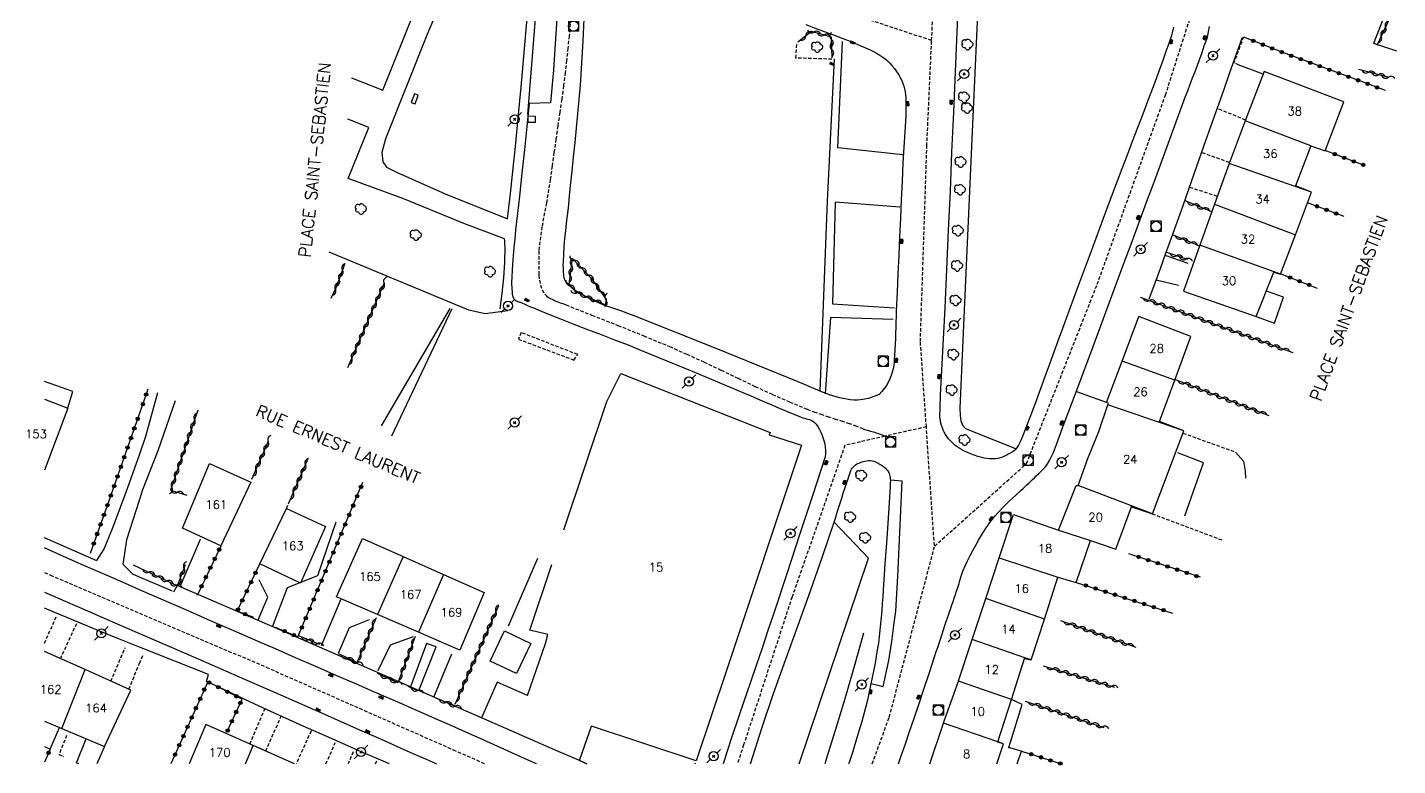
# Model space of a CAD drawing. Header units: millimetres. Extents: x 150997 to 152001, y 151999 to 153001.
# Drawn here: x 150997.5 to 151199.6, y 151999.7 to 152108.6 of the extents above; entities that cross this region are included whole.
import ezdxf
from ezdxf.enums import TextEntityAlignment as Align

# ---------------------------------------------------------------- set-up
doc = ezdxf.new("R2010")
doc.units = ezdxf.units.MM
doc.linetypes.add('DASHED', pattern=[0.75, 0.5, -0.25])
doc.layers.get('0').update_dxf_attribs({"linetype": 'CONTINUOUS'})
for name, color, linetype in [('W0001', 6, 'DASHED'), ('W0006', 2, 'CONTINUOUS'), ('W0008', 7, 'CONTINUOUS'), ('W0014', 7, 'CONTINUOUS'), ('W0017', 7, 'CONTINUOUS'), ('W0101', 7, 'CONTINUOUS'), ('W0104', 1, 'CONTINUOUS'), ('W0112', 1, 'DASHED'), ('W0300', 7, 'CONTINUOUS'), ('W0310', 3, 'CONTINUOUS'), ('W0323', 7, 'CONTINUOUS'), ('W0333', 7, 'CONTINUOUS'), ('W0401', 7, 'CONTINUOUS'), ('W0420', 7, 'CONTINUOUS'), ('W0439', 7, 'CONTINUOUS'), ('W0473', 7, 'CONTINUOUS'), ('W0989', 7, 'CONTINUOUS'), ('W0991', 7, 'CONTINUOUS'), ('W1102', 7, 'CONTINUOUS')]:
    doc.layers.add(name, color=color, linetype=linetype)
doc.styles.get("Standard").update_dxf_attribs({"font": 'romans.shx', "width": 0.85})

# ---------------------------------------------------------------- blocks, each defined once
blk = doc.blocks.new('T300')
for p, q in [((-0.8, 0.51), (-0.86, 0.34)), ((-0.86, 0.34), (-0.86, 0.17)), ((-0.86, 0.17), (-0.74, 0.06)), ((-0.69, 0.63), (-0.8, 0.51)), ((-0.8, -0.06), (-0.74, 0.06)), ((-0.74, 0.06), (-0.69, 0.11)), ((-0.57, 0.69), (-0.69, 0.63)), ((-0.46, 0.69), (-0.57, 0.69)), ((-0.29, 0.63), (-0.46, 0.69)), ((-0.29, 0.63), (-0.17, 0.74)), ((-0.23, 0.57), (-0.29, 0.63)), ((-0.17, 0.74), (-0.06, 0.8)), ((-0.06, 0.8), (0.06, 0.8)), ((0.06, 0.8), (0.23, 0.74)), ((0.23, 0.74), (0.34, 0.63)), ((0.34, 0.63), (0.4, 0.51)), ((0.46, 0.46), (0.34, 0.46)), ((0.4, 0.51), (0.4, 0.46)), ((0.57, 0.4), (0.46, 0.46)), ((0.57, 0.4), (0.69, 0.29)), ((0.69, 0.29), (0.74, 0.17)), ((0.74, 0.06), (0.69, -0.17)), ((0.74, 0.17), (0.74, 0.06)), ((-0.8, -0.17), (-0.8, -0.06)), ((-0.8, -0.23), (-0.8, -0.17)), ((-0.74, -0.34), (-0.8, -0.23)), ((-0.69, -0.4), (-0.74, -0.34)), ((-0.51, -0.46), (-0.69, -0.4)), ((-0.4, -0.46), (-0.51, -0.46)), ((-0.4, -0.46), (-0.34, -0.46)), ((-0.34, -0.46), (-0.34, -0.4)), ((-0.34, -0.51), (-0.34, -0.46)), ((-0.29, -0.63), (-0.34, -0.51)), ((-0.17, -0.74), (-0.29, -0.63)), ((-0.06, -0.8), (-0.17, -0.74)), ((0.06, -0.8), (-0.06, -0.8)), ((0.17, -0.74), (0.06, -0.8)), ((0.23, -0.69), (0.17, -0.74)), ((0.29, -0.46), (0.23, -0.46)), ((0.29, -0.63), (0.23, -0.69)), ((0.46, -0.4), (0.29, -0.46)), ((0.34, -0.51), (0.29, -0.63)), ((0.34, -0.51), (0.34, -0.46)), ((0.57, -0.34), (0.46, -0.4)), ((0.63, -0.29), (0.57, -0.34)), ((0.69, -0.17), (0.63, -0.29))]:
    blk.add_line(p, q)
blk = doc.blocks.new('T473')
for p, q in [((-0.166667, 0.166667), (0.166667, -0.166667)), ((-0.166667, -0.166667), (0.166667, 0.166667)), ((0.500001, 0.500001), (1.000002, 1.000002)), ((-1.000002, -1.000002), (-0.500001, -0.500001))]:
    blk.add_line(p, q)
blk.add_ellipse((0, 0), major_axis=(0.471405, 0.471405), ratio=1, start_param=5.4977871438, end_param=11.780972451)
blk = doc.blocks.new('T401')
for p, q in [((-0.3, 0.3), (0, 0.3)), ((-0.3, -0.25), (-0.3, 0.3)), ((-0.3, 0.15), (0, 0.15)), ((-0.3, 0), (0, 0)), ((0, 0.3), (0, -0.25)), ((-0.3, -0.15), (0, -0.15)), ((-0.3, -0.25), (-0.3, -0.3)), ((-0.3, -0.3), (0, -0.3)), ((0, -0.3), (0, -0.25))]:
    blk.add_line(p, q)
blk = doc.blocks.new('T420')
for p, q in [((0.75, 0.75), (-0.75, 0.75)), ((-0.75, 0.75), (-0.75, -0.75)), ((0.75, 0.75), (0.75, -0.75)), ((0.75, -0.75), (-0.75, -0.75))]:
    blk.add_line(p, q)
blk.add_ellipse((0, 0), major_axis=(-0.53, 0.53), ratio=1, start_param=3.926991, end_param=10.210176)
blk = doc.blocks.new('t310o')
at = {"color": 0, "linetype": 'Continuous'}
for centre, start, end in [((-0.5, 0.38), 216.8699, 323.1304), ((0.5, -0.37), 36.8699, 143.1303)]:
    blk.add_arc(centre, 0.625, start, end, dxfattribs=at)
blk = doc.blocks.new('t323o')
at = {"color": 0, "linetype": 'Continuous'}
for radius in [0.25, 0.15]:
    blk.add_circle((0, 0), radius, dxfattribs=at)

msp = doc.modelspace()

# ---------------------------------------------------------------- linework, layer by layer
at = {"layer": 'W0001'}
for points in [[(151130.85, 152106.65), (151131.81, 152127.64)], [(151131.3, 152032.11), (151144.84, 152044.27), (151155.28, 152070.71), (151165.34, 152098.61), (151169.42, 152111.36), (151165.23, 152116.5), (151131.81, 152127.64)], [(151130.85, 152106.65), (151105.29, 152115.07), (151079.42, 152125.83)], [(151077.55, 152109.13), (151077.38, 152107.33), (151077.2, 152105.52), (151077, 152103.72), (151076.8, 152101.92), (151076.55, 152099.95), (151076.28, 152097.98), (151076, 152096.02), (151075.71, 152094.05), (151075.42, 152092.09), (151075.14, 152090.12), (151074.86, 152088.15), (151074.6, 152086.18), (151074.03, 152082.7), (151073.37, 152079.19), (151072.89, 152075.62), (151072.92, 152072.03), (151073, 152071.31), (151073.15, 152070.6), (151073.4, 152069.9), (151073.77, 152069.26), (151074.03, 152068.99), (151074.33, 152068.78), (151074.65, 152068.61), (151074.96, 152068.45), (151075.2, 152068.33), (151075.44, 152068.22), (151075.69, 152068.12), (151075.94, 152068.03), (151076.19, 152067.94), (151076.44, 152067.85), (151076.68, 152067.76), (151076.93, 152067.66), (151080.75, 152066.15), (151084.58, 152064.64), (151088.4, 152063.11), (151092.2, 152061.52), (151094.75, 152060.4), (151097.28, 152059.24), (151099.8, 152058.04), (151102.31, 152056.84), (151104.83, 152055.64), (151107.36, 152054.47), (151109.91, 152053.35), (151112.48, 152052.28), (151113.48, 152051.9), (151114.49, 152051.55), (151115.5, 152051.22), (151116.52, 152050.89), (151117.54, 152050.57), (151118.55, 152050.23), (151119.55, 152049.88), (151120.55, 152049.48), (151120.97, 152049.32), (151121.4, 152049.19), (151121.83, 152049.06), (151122.26, 152048.94), (151122.69, 152048.82), (151123.12, 152048.67), (151123.54, 152048.5), (151123.94, 152048.3)], [(151130.07, 152049.69), (151129.19, 152062.26), (151130.14, 152091.09), (151130.85, 152106.65)], [(151130.07, 152049.69), (151123.94, 152048.3)], [(151131.3, 152032.11), (151131.25, 152032.2), (151130.07, 152049.69)], [(151123.94, 152048.3), (151118.07, 152046.96), (151110.26, 152024.6), (151103.12, 152002.8), (151102.19, 152000)], [(151122.09, 152000), (151124.6, 152006.89), (151131.3, 152032.11)], [(151000, 152028.22), (151000.88, 152027.82), (151014, 152022.23)], [(151014, 152022.23), (151032.7, 152014.25), (151060.27, 152002.08), (151064.99, 152000)]]:
    msp.add_lwpolyline(points, dxfattribs=at)
at = {"layer": 'W0006'}
for points in [[(151141.92, 152122.43), (151141.62, 152121.31), (151140.96, 152119.39), (151140.46, 152118.85), (151139.48, 152118.19), (151137.95, 152118.2), (151136.74, 152091), (151135.65, 152066.9), (151135, 152052.46), (151135.04, 152051.37), (151135.17, 152050.56), (151135.42, 152049.92), (151135.86, 152049.45), (151143.3, 152046.44)], [(151114.43, 152054.98), (151115.5, 152082.94), (151116.53, 152103.96)], [(151121.91, 152011.85), (151123.7, 152011.38), (151124.53, 152015.25), (151124.96, 152018.02), (151125.33, 152020.79), (151125.55, 152022.49), (151125.84, 152027.68), (151126.52, 152041.66), (151124.75, 152041.84)], [(151111.32, 152000), (151121.54, 152030.33), (151116.46, 152035.62)]]:
    msp.add_lwpolyline(points, dxfattribs=at)
at = {"layer": 'W0008'}
for points in [[(151166.55, 152108.63), (151166.22, 152107.41), (151165.83, 152106.21), (151165.4, 152105.02), (151164.98, 152103.84), (151164.25, 152101.81), (151163.51, 152099.8), (151162.75, 152097.78), (151161.98, 152095.78), (151161.21, 152093.77), (151160.44, 152091.76), (151159.67, 152089.75), (151158.91, 152087.74), (151156.71, 152081.86), (151154.52, 152075.98), (151152.33, 152070.09), (151150.15, 152064.2), (151149.5, 152062.45), (151148.86, 152060.7), (151148.23, 152058.94), (151147.59, 152057.19), (151146.96, 152055.43), (151146.31, 152053.68), (151145.66, 152051.94), (151144.99, 152050.19), (151144.75, 152049.54), (151144.5, 152048.89), (151144.24, 152048.24), (151143.95, 152047.6), (151143.81, 152047.29), (151143.66, 152046.98), (151143.49, 152046.67), (151143.28, 152046.4), (151143.02, 152046.17), (151142.74, 152045.97), (151142.44, 152045.8), (151142.14, 152045.64), (151141.83, 152045.47), (151141.51, 152045.32), (151141.18, 152045.19), (151140.83, 152045.08), (151140.57, 152045.02), (151140.3, 152044.98), (151140.02, 152044.96), (151139.75, 152044.96), (151139.37, 152044.98), (151138.99, 152045.02), (151138.62, 152045.09), (151138.24, 152045.17), (151137.68, 152045.33), (151137.12, 152045.51), (151136.57, 152045.72), (151136.03, 152045.96), (151135.59, 152046.17), (151135.15, 152046.41), (151134.73, 152046.67), (151134.33, 152046.96), (151133.99, 152047.26), (151133.66, 152047.57), (151133.35, 152047.91), (151133.08, 152048.27), (151132.88, 152048.57), (151132.71, 152048.89), (151132.56, 152049.22), (151132.43, 152049.55), (151132.32, 152049.89), (151132.22, 152050.23), (151132.15, 152050.58), (151132.1, 152050.94), (151132.08, 152051.14), (151132.07, 152051.34), (151132.07, 152051.54), (151132.08, 152051.74), (151132.09, 152051.94), (151132.1, 152052.15), (151132.11, 152052.35), (151132.12, 152052.55), (151132.18, 152054.38), (151132.26, 152056.21), (151132.35, 152058.05), (151132.45, 152059.88), (151132.55, 152061.71), (151132.65, 152063.55), (151132.75, 152065.38), (151132.84, 152067.21), (151133.11, 152072.95), (151133.36, 152078.7), (151133.61, 152084.44), (151133.85, 152090.18), (151134.11, 152096.1), (151134.37, 152102.01), (151134.63, 152107.92), (151134.87, 152113.83)], [(151075.55, 152109.86), (151075.38, 152106.88), (151075.18, 152103.91), (151075.06, 152102.29), (151074.94, 152100.68), (151074.8, 152099.07), (151074.64, 152097.46)], [(151123.09, 152054.47), (151122.33, 152054.15), (151121.54, 152053.89), (151120.72, 152053.72), (151119.89, 152053.62), (151119.37, 152053.62), (151118.84, 152053.67), (151118.33, 152053.76), (151117.81, 152053.86), (151117.3, 152053.97), (151116.78, 152054.11), (151116.28, 152054.26), (151115.77, 152054.43), (151115.19, 152054.64), (151114.61, 152054.86), (151114.04, 152055.1), (151113.46, 152055.35), (151112.9, 152055.6), (151112.33, 152055.85), (151111.76, 152056.09), (151111.18, 152056.33), (151105.13, 152058.79), (151099.08, 152061.23), (151093.02, 152063.65), (151086.95, 152066.07), (151086.06, 152066.4), (151085.17, 152066.72), (151084.27, 152067.02), (151083.37, 152067.33), (151082.48, 152067.65), (151081.59, 152068), (151080.72, 152068.4), (151079.88, 152068.84), (151079.03, 152069.32), (151078.19, 152069.85), (151077.41, 152070.49), (151076.77, 152071.28), (151076.68, 152071.48), (151076.64, 152071.69), (151076.62, 152071.9), (151076.6, 152072.11), (151076.56, 152072.58), (151076.53, 152073.06), (151076.52, 152073.54), (151076.53, 152074.01), (151076.58, 152075.16), (151076.66, 152076.3), (151076.76, 152077.45), (151076.88, 152078.59), (151077.01, 152079.72), (151077.15, 152080.86), (151077.27, 152082), (151077.39, 152083.14), (151077.6, 152085.25), (151077.82, 152087.37), (151078.04, 152089.48), (151078.26, 152091.6), (151078.47, 152093.71), (151078.68, 152095.83), (151078.87, 152097.95), (151079.04, 152100.07), (151079.27, 152103.32), (151079.45, 152106.59), (151079.61, 152109.85)], [(151112.3, 152109.01), (151113.66, 152108.49), (151115.02, 152107.99), (151116.38, 152107.48), (151117.74, 152106.96), (151119.09, 152106.43), (151120.43, 152105.86), (151121.76, 152105.27), (151122.17, 152105.08), (151122.58, 152104.87), (151122.98, 152104.65), (151123.37, 152104.41), (151123.81, 152104.09), (151124.23, 152103.74), (151124.63, 152103.37), (151125, 152102.98), (151125.36, 152102.54), (151125.69, 152102.09), (151125.99, 152101.61), (151126.26, 152101.12), (151126.45, 152100.73), (151126.61, 152100.33), (151126.75, 152099.92), (151126.86, 152099.5), (151126.94, 152099.07), (151126.99, 152098.64), (151127.02, 152098.2), (151127.03, 152097.77), (151127.03, 152095.48), (151126.91, 152093.19), (151126.75, 152090.91), (151126.62, 152088.63), (151126.5, 152085.9), (151126.38, 152083.17), (151126.25, 152080.44), (151126.13, 152077.71), (151126, 152074.98), (151125.88, 152072.25), (151125.76, 152069.52), (151125.64, 152066.79), (151125.61, 152065.97), (151125.58, 152065.15), (151125.56, 152064.32), (151125.53, 152063.5), (151125.5, 152062.68), (151125.47, 152061.86), (151125.43, 152061.04), (151125.38, 152060.22), (151125.34, 152059.72), (151125.31, 152059.23), (151125.26, 152058.73), (151125.17, 152058.24), (151125.05, 152057.74), (151124.89, 152057.25), (151124.7, 152056.77), (151124.48, 152056.3), (151124.19, 152055.8), (151123.87, 152055.33), (151123.51, 152054.88), (151123.09, 152054.47)], [(151074.64, 152097.46), (151071.47, 152097.36)], [(151104.15, 152000), (151104.19, 152000.17), (151105.81, 152005.28), (151107.53, 152010.37), (151109.32, 152015.42), (151111.15, 152020.47), (151112.97, 152025.51), (151114.75, 152030.56), (151116.46, 152035.64), (151116.61, 152036.09), (151116.75, 152036.53), (151116.89, 152036.97), (151117.03, 152037.42), (151117.17, 152037.86), (151117.31, 152038.3), (151117.45, 152038.75), (151117.6, 152039.19), (151117.82, 152039.9), (151118.05, 152040.62), (151118.28, 152041.33), (151118.52, 152042.04), (151118.62, 152042.35), (151118.72, 152042.66), (151118.82, 152042.96), (151118.95, 152043.25), (151119.05, 152043.43), (151119.15, 152043.59), (151119.27, 152043.75), (151119.41, 152043.9), (151119.58, 152044.04), (151119.76, 152044.16), (151119.95, 152044.26), (151120.14, 152044.35), (151120.36, 152044.44), (151120.57, 152044.52), (151120.8, 152044.59), (151121.02, 152044.64), (151121.29, 152044.69), (151121.56, 152044.72), (151121.83, 152044.73), (151122.1, 152044.7), (151122.33, 152044.64), (151122.56, 152044.54), (151122.77, 152044.43), (151122.97, 152044.31), (151123.25, 152044.15), (151123.53, 152043.99), (151123.79, 152043.8), (151124.04, 152043.59), (151124.2, 152043.41), (151124.35, 152043.23), (151124.47, 152043.03), (151124.58, 152042.81), (151124.65, 152042.63), (151124.7, 152042.43), (151124.73, 152042.23), (151124.75, 152042.04), (151124.76, 152041.73), (151124.75, 152041.43), (151124.73, 152041.13), (151124.71, 152040.83), (151124.49, 152037.03), (151124.24, 152033.23), (151123.97, 152029.43), (151123.7, 152025.64), (151123.63, 152024.64), (151123.55, 152023.64), (151123.48, 152022.63), (151123.39, 152021.64), (151123.3, 152020.68), (151123.21, 152019.72), (151123.11, 152018.76), (151122.99, 152017.8), (151122.84, 152016.82), (151122.68, 152015.84), (151122.5, 152014.86), (151122.32, 152013.89), (151122.09, 152012.71), (151121.85, 152011.53), (151121.6, 152010.36), (151121.32, 152009.19), (151120.94, 152007.72), (151120.54, 152006.26), (151120.11, 152004.8), (151119.67, 152003.35), (151119.16, 152001.69), (151118.62, 152000.05), (151118.6, 152000)]]:
    msp.add_lwpolyline(points, dxfattribs=at)
at = {"layer": 'W0014'}
for points in [[(151068.29, 152080.38), (151068.71, 152084.09), (151069.11, 152087.81), (151069.5, 152091.53), (151069.87, 152095.26), (151070.3, 152099.77), (151070.72, 152104.29), (151071.11, 152108.82), (151071.49, 152113.34)], [(151072.61, 152113.01), (151071.24, 152095.74)], [(151125.98, 152000), (151126.37, 152001.16), (151126.99, 152002.97), (151127.6, 152004.78), (151128.21, 152006.6), (151128.99, 152008.89), (151129.75, 152011.18), (151130.52, 152013.48), (151131.29, 152015.77), (151131.54, 152016.54), (151131.8, 152017.31), (151132.05, 152018.08), (151132.3, 152018.84), (151132.55, 152019.61), (151132.81, 152020.38), (151133.06, 152021.15), (151133.32, 152021.91), (151133.49, 152022.42), (151133.67, 152022.93), (151133.84, 152023.44), (151134.02, 152023.94), (151134.19, 152024.45), (151134.37, 152024.96), (151134.54, 152025.47), (151134.71, 152025.98), (151134.8, 152026.28), (151134.89, 152026.58), (151134.98, 152026.89), (151135.07, 152027.2), (151135.16, 152027.5), (151135.26, 152027.8), (151135.36, 152028.11), (151135.47, 152028.4), (151135.8, 152029.18), (151136.16, 152029.94), (151136.53, 152030.7), (151136.92, 152031.44), (151137.36, 152032.26), (151137.82, 152033.08), (151138.29, 152033.88), (151138.79, 152034.66), (151139.24, 152035.3), (151139.7, 152035.92), (151140.18, 152036.53), (151140.69, 152037.12), (151141.5, 152037.96), (151142.35, 152038.77), (151143.22, 152039.56), (151144.08, 152040.36), (151144.35, 152040.62), (151144.63, 152040.88), (151144.91, 152041.14), (151145.18, 152041.4), (151145.46, 152041.66), (151145.74, 152041.92), (151146.01, 152042.18), (151146.28, 152042.45), (151146.61, 152042.77), (151146.95, 152043.09), (151147.27, 152043.42), (151147.58, 152043.76), (151147.77, 152043.99), (151147.94, 152044.23), (151148.11, 152044.48), (151148.26, 152044.74), (151148.81, 152045.9), (151149.28, 152047.1), (151149.71, 152048.32), (151150.15, 152049.52), (151152.43, 152055.51), (151154.67, 152061.51), (151156.89, 152067.52), (151159.12, 152073.53), (151160.27, 152076.63), (151161.41, 152079.72), (151162.56, 152082.82), (151163.7, 152085.92), (151164.84, 152089.02), (151165.98, 152092.11), (151167.13, 152095.21), (151168.27, 152098.31), (151168.62, 152099.25), (151168.98, 152100.19), (151169.34, 152101.13), (151169.7, 152102.07), (151170.05, 152103.01), (151170.4, 152103.95), (151170.74, 152104.9), (151171.07, 152105.85), (151171.25, 152106.36), (151171.42, 152106.87), (151171.58, 152107.4), (151171.7, 152107.92), (151171.75, 152108.19), (151171.79, 152108.45), (151171.82, 152108.71)], [(151162.95, 152068.54), (151163.78, 152070.79), (151164.6, 152073.04), (151165.42, 152075.3), (151166.23, 152077.55), (151167.94, 152082.34), (151169.63, 152087.13), (151171.32, 152091.93), (151173.01, 152096.72), (151173.93, 152099.33), (151174.85, 152101.94), (151175.78, 152104.55), (151176.7, 152107.15)], [(151071.47, 152097.36), (151071.12, 152093.95), (151070.77, 152090.53), (151070.42, 152087.11), (151070.06, 152083.7), (151069.93, 152082.44), (151069.78, 152081.19), (151069.63, 152079.94), (151069.49, 152078.68), (151069.35, 152077.43), (151069.22, 152076.17), (151069.1, 152074.91), (151069.01, 152073.65), (151068.96, 152072.74), (151068.91, 152071.83), (151068.89, 152070.91), (151068.94, 152069.99), (151068.96, 152069.64), (151068.98, 152069.27), (151069.06, 152068.89), (151069.24, 152068.55), (151069.49, 152068.33), (151069.81, 152068.18), (151070.13, 152068.09), (151070.42, 152067.98), (151070.84, 152067.78), (151071.26, 152067.59), (151071.69, 152067.4), (151072.11, 152067.21), (151074.09, 152066.39), (151076.08, 152065.6), (151078.08, 152064.82), (151080.08, 152064.06), (151082.08, 152063.3), (151084.08, 152062.53), (151086.08, 152061.76), (151088.07, 152060.96), (151091.81, 152059.44), (151095.55, 152057.88), (151099.27, 152056.32), (151103, 152054.75), (151104.08, 152054.3), (151105.15, 152053.84), (151106.22, 152053.38), (151107.29, 152052.92), (151108.36, 152052.46), (151109.43, 152052), (151110.51, 152051.55), (151111.59, 152051.11), (151111.83, 152051.03), (151112.08, 152050.96), (151112.33, 152050.89), (151112.57, 152050.83), (151112.82, 152050.75), (151113.07, 152050.65), (151113.31, 152050.53), (151113.53, 152050.38), (151113.82, 152050.09), (151114.06, 152049.74), (151114.26, 152049.38), (151114.44, 152049.02), (151114.64, 152048.58), (151114.82, 152048.13), (151114.97, 152047.66), (151115.08, 152047.19), (151115.15, 152046.71), (151115.18, 152046.24), (151115.18, 152045.76), (151115.15, 152045.28)], [(151067.2, 152067.1), (151067.51, 152069.37), (151067.73, 152071.65), (151067.87, 152073.93), (151067.92, 152076.22), (151067.91, 152076.52), (151067.9, 152076.82), (151067.87, 152077.13), (151067.83, 152077.43)], [(151115.15, 152045.28), (151113.27, 152039.52), (151111.38, 152033.76), (151109.49, 152028), (151107.58, 152022.24), (151106.71, 152019.65), (151105.84, 152017.07), (151104.96, 152014.48), (151104.08, 152011.9), (151103.2, 152009.32), (151102.32, 152006.73), (151101.45, 152004.14), (151100.59, 152001.55), (151100.33, 152000.76), (151100.08, 152000)], [(151007.72, 152029.95), (151000, 152033.33)], [(151014, 152025.67), (151011.95, 152026.57), (151009.9, 152027.46), (151007.86, 152028.36), (151005.81, 152029.26), (151002.81, 152030.59), (151000, 152031.83)], [(151014, 152027.53), (151013.03, 152027.95), (151011.61, 152029.39)], [(151018.86, 152025.45), (151014, 152027.53)], [(151000, 152025.33), (151003.04, 152023.99), (151006.69, 152022.4), (151010.35, 152020.81), (151014, 152019.23)], [(151072.57, 152000), (151072.54, 152000.01), (151070.46, 152000.94), (151068.38, 152001.87), (151066.31, 152002.8), (151064.23, 152003.72), (151062.15, 152004.65), (151060.07, 152005.58), (151057.99, 152006.5), (151055, 152007.81), (151052.01, 152009.12), (151049.01, 152010.42), (151046.02, 152011.73), (151043.02, 152013.03), (151040.03, 152014.33), (151037.03, 152015.63), (151034.04, 152016.94), (151031.53, 152018.03), (151029.03, 152019.12), (151026.52, 152020.21), (151024.02, 152021.3), (151021.51, 152022.39), (151019.01, 152023.48), (151016.5, 152024.58), (151014, 152025.67)], [(151019.58, 152026.29), (151019.02, 152025.3)], [(151064.44, 152006.8), (151057.24, 152009.92), (151033.58, 152020.23), (151019.58, 152026.29)], [(151014, 152017.2), (151010.82, 152018.49), (151007.64, 152019.78), (151004.46, 152021.08), (151001.29, 152022.39), (151000, 152022.93)], [(151014, 152019.23), (151016.16, 152018.29), (151018.32, 152017.35), (151020.48, 152016.41), (151022.64, 152015.47), (151028.71, 152012.82), (151034.78, 152010.16), (151040.85, 152007.5), (151046.91, 152004.83), (151048.77, 152004.01), (151050.62, 152003.19), (151052.47, 152002.36), (151054.33, 152001.54), (151056.18, 152000.72), (151057.8, 152000)], [(151024.16, 152013.17), (151014, 152017.2)], [(151023.9, 152012.16), (151024.16, 152013.17)], [(151050.87, 152000), (151046.7, 152001.79), (151042.42, 152003.67), (151038.15, 152005.57), (151034.58, 152007.18), (151031.02, 152008.81), (151027.47, 152010.46), (151023.93, 152012.14)], [(151078.9, 152000.49), (151080.01, 152000)], [(151095.98, 152000), (151096.03, 152000.13)]]:
    msp.add_lwpolyline(points, dxfattribs=at)
at = {"layer": 'W0017'}
for points in [[(151071.49, 152113.34), (151065.69, 152114.54), (151061.62, 152115.51), (151060.84, 152115.45), (151059.99, 152115.07), (151059.45, 152114.62), (151059.17, 152114.1), (151056.38, 152107.43), (151050.27, 152092.16), (151049.76, 152090.15), (151049.89, 152088.78), (151050.44, 152087.97), (151051.89, 152087.22), (151059.08, 152084.02), (151068.29, 152080.38)], [(151196.06, 152106.26), (151199.02, 152113.81), (151199.3, 152114.62)], [(151045.28, 152101.15), (151049.89, 152099.34), (151054.76, 152111.42), (151048.45, 152113.87)], [(151199.49, 152105.06), (151196.09, 152106.23)], [(151179.76, 152101.71), (151176.05, 152103.07), (151175.7, 152103.27)], [(151044.78, 152086.32), (151047.83, 152093.8), (151044.75, 152095.07)], [(151067.83, 152077.43), (151061.86, 152079.68), (151052.86, 152083.34), (151044.78, 152086.32)], [(151168.7, 152073.79), (151165.29, 152074.94)], [(151163.99, 152071.37), (151167.25, 152070.58)], [(151016.68, 152054.7), (151014.9, 152048.24), (151014, 152045.68)], [(151014, 152038.86), (151014.51, 152040.45), (151016.76, 152046.21), (151019.29, 152053.57)], [(151156.63, 152053.3), (151152.27, 152054.84)], [(151014, 152045.68), (151012.24, 152040.71), (151010.06, 152034.9), (151008.79, 152031.77), (151007.68, 152029.96)], [(151168.21, 152036.56), (151170.95, 152044.39), (151167.18, 152045.86)], [(151175.69, 152045.97), (151176.84, 152044.61), (151177.11, 152043.14), (151177.15, 152042.14)], [(151011.61, 152029.39), (151012.14, 152033.07), (151014, 152038.86)], [(151033.61, 152020.21), (151035.85, 152026.02), (151040.33, 152027.77), (151042.99, 152035.7)], [(151020.02, 152026.15), (151022.99, 152033.13)], [(151031.51, 152021.23), (151032.92, 152024.59), (151031.67, 152027.12)], [(151040.83, 152017.44), (151043.74, 152024.34)], [(151043.34, 152016.32), (151044.98, 152020.1), (151047.92, 152021.26)], [(151049.23, 152013.77), (151051.02, 152017.57), (151054.41, 152018.79)], [(151055.2, 152010.81), (151057.76, 152017.26), (151056.35, 152017.74), (151053.97, 152011.35)], [(151057.42, 152009.84), (151060.08, 152016.24)]]:
    msp.add_lwpolyline(points, dxfattribs=at)
at = {"layer": 'W0101'}
for points in [[(151179.91, 152102.1), (151177.12, 152094.81)], [(151186.77, 152091.13), (151188.89, 152090.38), (151191.65, 152097.61), (151179.91, 152102.1)], [(151177.12, 152094.81), (151174.72, 152088.53)], [(151186.77, 152091.13), (151184.51, 152085.2), (151184.48, 152085.13)], [(151174.72, 152088.53), (151172.57, 152082.5)], [(151186.88, 152084.3), (151184.48, 152085.13)], [(151184.51, 152078), (151186.88, 152084.3)], [(151172.57, 152082.5), (151170.43, 152076.47)], [(151182.33, 152072.22), (151184.51, 152078)], [(151170.43, 152076.47), (151168.01, 152069.67), (151178.73, 152065.98), (151181.35, 152072.48), (151181.38, 152072.56)], [(151182.33, 152072.22), (151181.38, 152072.56)], [(151158.94, 152059.36), (151161.43, 152065.94)], [(151166.71, 152056.55), (151169.07, 152063.03), (151161.43, 152065.94)], [(151076.58, 152034.52), (151082.96, 152053.4), (151085, 152057.55), (151107.01, 152048.86), (151106.89, 152048.51), (151111.67, 152047)], [(151156.86, 152052.92), (151156.93, 152053.15), (151156.63, 152053.3), (151158.94, 152059.36)], [(151164.44, 152050.34), (151164.48, 152050.46), (151166.71, 152056.55)], [(151000, 152053.76), (151003.44, 152052.43), (151000, 152043.29)], [(151152.46, 152041.06), (151152.46, 152041.06), (151153.88, 152045.01), (151155.52, 152049.01), (151156.86, 152052.92)], [(151168.05, 152049.11), (151164.44, 152050.34)], [(151163.42, 152036.85), (151168.05, 152049.11)], [(151111.67, 152047), (151100.55, 152013.63), (151096.11, 152000.44)], [(151149.57, 152034.44), (151149.57, 152034.44), (151152.19, 152041.02), (151152.46, 152041.06)], [(151154.26, 152032.92), (151158.02, 152031.67), (151160.31, 152037.91), (151160.35, 152038.03)], [(151163.42, 152036.85), (151160.35, 152038.03)], [(151140.83, 152030.37), (151142.94, 152036.77), (151149.57, 152034.44)], [(151049.12, 152022.01), (151043.05, 152024.64), (151046.92, 152033.21), (151052.89, 152030.56)], [(151149.47, 152027.52), (151152.18, 152026.76), (151154.26, 152032.92)], [(151052.89, 152030.56), (151058.87, 152027.91)], [(151073.9, 152017.74), (151074.23, 152019.05), (151071.59, 152019.72), (151074.85, 152029.39)], [(151138.85, 152024.4), (151140.83, 152030.37)], [(151058.87, 152027.91), (151064.84, 152025.26), (151061.24, 152016.76)], [(151147.48, 152021.32), (151149.47, 152027.52)], [(151136.84, 152018.33), (151138.85, 152024.4)], [(151055.18, 152019.39), (151049.12, 152022.01)], [(151145.55, 152015.32), (151147.48, 152021.32)], [(151061.24, 152016.76), (151055.18, 152019.39)], [(151071.26, 152010.07), (151073.9, 152017.74)], [(151134.8, 152012.19), (151134.8, 152012.22), (151136.84, 152018.33), (151136.84, 152018.33)], [(151005.97, 152013.89), (151000, 152016.54)], [(151142.65, 152009.47), (151142.65, 152009.5), (151144.55, 152015.52), (151144.59, 152015.65)], [(151145.55, 152015.32), (151144.59, 152015.65)], [(151012.72, 152010.88), (151005.97, 152013.89)], [(151071.26, 152010.07), (151066.77, 152012.04), (151064.44, 152006.8)], [(151132.61, 152006.01), (151132.61, 152006.03), (151134.8, 152012.19), (151134.8, 152012.19)], [(151002.54, 152005.21), (151008.83, 152002.57), (151012.72, 152010.88)], [(151140.6, 152003.24), (151142.65, 152009.47)], [(151000, 152006.28), (151002.54, 152005.21)], [(151030.77, 152002.71), (151023.78, 152005.8), (151021.31, 152000)], [(151078.9, 152000.49), (151075.24, 152002.09), (151064.44, 152006.8)], [(151078.9, 152000.49), (151080.69, 152005.57)], [(151096.11, 152000.44), (151080.69, 152005.57)], [(151130.6, 152000), (151132.61, 152006.01)], [(151140.47, 152000), (151141.45, 152002.95)], [(151141.45, 152002.95), (151140.6, 152003.24)], [(151036.89, 152000), (151030.77, 152002.71)]]:
    msp.add_lwpolyline(points, dxfattribs=at)
for points in [[(151026.01, 152032.14), (151020.34, 152034.76), (151024.33, 152044.3), (151030.44, 152041.51)], [(151037.73, 152026.62), (151031.75, 152029.51), (151035.68, 152037.67), (151041.46, 152035.01)]]:
    msp.add_lwpolyline(points, close=True, dxfattribs=at)
at = {"layer": 'W0104'}
for points in [[(151186.88, 152084.3), (151184.51, 152085.2)], [(151181.35, 152072.48), (151182.33, 152072.22)], [(151178.73, 152065.98), (151181.42, 152064.98), (151182.73, 152068.8), (151180.23, 152069.71)], [(151003.41, 152052.49), (151004.15, 152054.88), (151000, 152056.35)], [(151168.05, 152049.11), (151164.48, 152050.46)], [(151160.31, 152037.91), (151163.42, 152036.85)], [(151144.55, 152015.52), (151145.55, 152015.32)], [(151143.45, 152000), (151144.11, 152001.86), (151142.2, 152002.39), (151142.23, 152002.42), (151144.22, 152008.74), (151142.65, 152009.47)], [(151000.83, 152002.18), (151002.19, 152005.36)], [(151005.05, 152000), (151004.71, 152000.14), (151006.12, 152003.7)], [(151141.45, 152002.95), (151140.58, 152003.18), (151140.6, 152003.24)], [(151000, 152002.54), (151000.83, 152002.18)], [(151008.83, 152002.57), (151007.71, 152000)]]:
    msp.add_lwpolyline(points, dxfattribs=at)
msp.add_lwpolyline([(151067.82, 152019.59), (151071.71, 152017.73), (151069.6, 152013.3), (151065.71, 152015.16), (151067.82, 152019.59)], close=True, dxfattribs=at)
at = {"layer": 'W0112'}
for points in [[(151116.14, 152103.89), (151110.84, 152104.06), (151110.99, 152106.33)], [(151176.85, 152107.16), (151175.39, 152103.26)], [(151177.16, 152094.9), (151173.02, 152096.63)], [(151174.77, 152088.66), (151170.74, 152090.1)], [(151172.99, 152083.67), (151168.85, 152085.02)], [(151070.28, 152063.59), (151069.89, 152062.61), (151078.07, 152059.53), (151078.64, 152060.35)], [(151078.64, 152060.35), (151070.28, 152063.59)], [(151167.92, 152048.76), (151175.69, 152045.97)], [(151035.68, 152037.67), (151036.1, 152038.58)], [(151163.35, 152036.88), (151173.7, 152033)], [(151000, 152017.79), (151001.77, 152021.84)], [(151002.34, 152015.5), (151004.74, 152020.7)], [(151009.78, 152012.19), (151011.89, 152017.14)], [(151014, 152014.81), (151014.52, 152016.07)], [(151012.43, 152011.01), (151014, 152014.81)], [(151030.3, 152002.92), (151032.54, 152008.19)], [(151032.61, 152001.89), (151034.96, 152007.15)], [(151003.25, 152004.2), (151002.13, 152001.39), (151002.84, 152001.07)], [(151039.31, 152004.85), (151037.12, 152000)], [(151041.51, 152000), (151042.87, 152003.13)], [(151045.52, 152001.75), (151044.77, 152000)], [(151048.82, 152000), (151049.16, 152000.73)]]:
    msp.add_lwpolyline(points, dxfattribs=at)
at = {"layer": 'W0300'}
for points in [[(151068.32, 152066.8), (151065.01, 152066.33), (151062.59, 152066.9), (151041.96, 152075.46)], [(151049.68, 152049.84), (151059.83, 152067.15)], [(151068.42, 152020.36), (151072.74, 152030.31)], [(151120.8, 152019.27), (151119.52, 152014.68), (151118.19, 152010.1), (151116.82, 152005.54), (151115.4, 152000.99), (151115.08, 152000)]]:
    msp.add_lwpolyline(points, dxfattribs=at)
at = {"layer": 'W0310'}
for points in [[(151199.58, 152112.38), (151196.53, 152105.92)], [(151116.17, 152104.11), (151116.08, 152107.14), (151113.15, 152108), (151111.09, 152106.39)], [(151198.36, 152101.2), (151193.86, 152102.36)], [(151172.18, 152081.38), (151168.15, 152083.04)], [(151170.39, 152076.34), (151166.37, 152078)], [(151042.29, 152068.64), (151043.05, 152070.35), (151044.34, 152073.82)], [(151168.59, 152074.35), (151165.54, 152075.41)], [(151044.72, 152058.45), (151050.15, 152070.97)], [(151161.59, 152068.82), (151184.13, 152060.63)], [(151180.62, 152051.33), (151166.74, 152056.66)], [(151022.59, 152052.13), (151018.6, 152040.34), (151021, 152039.6)], [(151030.59, 152041.99), (151033.05, 152047.58)], [(151036.1, 152038.58), (151038.9, 152045.03)], [(151013.08, 152029.33), (151014, 152028.89)], [(151014, 152028.89), (151019.62, 152026.23), (151020.78, 152029.39)], [(151066.95, 152023.32), (151060.52, 152008.74)], [(151048.89, 152021.53), (151046.17, 152015.13), (151046.18, 152014.89), (151043.39, 152016.2)], [(151149.85, 152021.13), (151160.98, 152017.18)], [(151040.58, 152017.58), (151037.49, 152018.88)], [(151054.67, 152018.78), (151052.12, 152011.93)], [(151052.12, 152011.93), (151049.11, 152013.31)], [(151147.32, 152014.45), (151157.83, 152011.3)], [(151055.06, 152010.78), (151053.63, 152011.42)], [(151060.66, 152008.48), (151057.79, 152009.64)], [(151144.64, 152009.23), (151156.23, 152005.38)]]:
    msp.add_lwpolyline(points, dxfattribs=at)
msp.add_lwpolyline([(151082.67, 152067.68), (151078.42, 152069.52), (151077.4, 152070.74), (151077.85, 152074.53), (151080.65, 152071.62), (151082.83, 152068.48)], close=True, dxfattribs=at)
at = {"layer": 'W0323'}
for points in [[(151197.79, 152099.27), (151195.2, 152100.24), (151182.65, 152104.87), (151176.91, 152107.15)], [(151194.57, 152088.28), (151188.91, 152090.42)], [(151191.71, 152080.69), (151186.29, 152082.73)], [(151182.34, 152072.24), (151187.73, 152070.15)], [(151014, 152051.61), (151015.29, 152055.3)], [(151006.76, 152031.07), (151009.42, 152038.54), (151014, 152051.61)], [(151037.38, 152018.71), (151046.97, 152041.52)], [(151026.01, 152032.11), (151022.5, 152024.83)], [(151030.87, 152021.6), (151028.42, 152022.5), (151031.75, 152029.51)], [(151170.5, 152027.5), (151159.94, 152030.98)], [(151152.18, 152026.76), (151166.39, 152022.23)], [(151034.01, 152020.16), (151037.38, 152018.71)], [(151026.9, 152004.69), (151029.13, 152009.54), (151024.08, 152012.09), (151018.63, 152000)], [(151000.83, 152002.18), (151000, 152000.26)], [(151144.11, 152001.86), (151150.01, 152000)], [(151080, 152000), (151078.9, 152000.49)]]:
    msp.add_lwpolyline(points, dxfattribs=at)
at = {"layer": 'W0333'}
for points in [[(151116.99, 152090.83), (151117.7, 152106.48)], [(151126.61, 152089.8), (151116.99, 152090.83)], [(151126.14, 152082.08), (151116.62, 152082.81), (151116.22, 152067.81), (151125.36, 152067.23)], [(151060.07, 152067.09), (151051.19, 152048.3)], [(151125.2, 152065.51), (151115.91, 152065.83), (151115.15, 152054.56)]]:
    msp.add_lwpolyline(points, dxfattribs=at)
at = {"layer": 'W0439'}
for points in [[(151054.55, 152098.81), (151054.09, 152097.5), (151054.67, 152097.29), (151055.13, 152098.6)], [(151072.37, 152095.49), (151072.36, 152094.55), (151071.33, 152094.57), (151071.35, 152095.52)]]:
    msp.add_lwpolyline(points, close=True, dxfattribs=at)
at = {"layer": 'W1102'}
for points in [[(151186.77, 152091.13), (151177.12, 152094.81)], [(151184.48, 152085.13), (151174.72, 152088.53)], [(151172.57, 152082.5), (151184.51, 152078)], [(151181.38, 152072.56), (151170.43, 152076.47)], [(151166.71, 152056.55), (151158.94, 152059.36)], [(151164.44, 152050.34), (151156.86, 152052.92)], [(151160.35, 152038.03), (151152.46, 152041.06)], [(151149.57, 152034.44), (151154.26, 152032.92)], [(151052.89, 152030.56), (151049.12, 152022.01)], [(151140.83, 152030.37), (151149.47, 152027.52)], [(151058.87, 152027.91), (151055.18, 152019.39)], [(151147.48, 152021.32), (151138.85, 152024.4)], [(151144.59, 152015.65), (151136.84, 152018.33)], [(151002.54, 152005.21), (151005.97, 152013.89)], [(151142.65, 152009.47), (151134.8, 152012.19)], [(151140.6, 152003.24), (151132.61, 152006.01)], [(151029.62, 152000), (151030.77, 152002.71)]]:
    msp.add_lwpolyline(points, dxfattribs=at)

# ---------------------------------------------------------------- block references
at = {"layer": 'W0300'}
for p in [(151113.99, 152105.67), (151136.17, 152106.04), (151135.66, 152098.27), (151136.11, 152096.67), (151135.15, 152088.73), (151135.07, 152084.64), (151046.7, 152081.8), (151054.8, 152077.95), (151134.76, 152078.6), (151134.64, 152073.41), (151065.74, 152072.56), (151134.41, 152068.32), (151134.09, 152060.34), (151133.85, 152055.09), (151135.74, 152047.74), (151120.5, 152042.5), (151118.87, 152036.38), (151121.08, 152033.32)]:
    msp.add_blockref('T300', p, dxfattribs=at)
at = {"layer": 'W0310'}
for p, rotation in [((151112.27, 152107.32), 218.0117091111694), ((151113.52, 152107.89), 163.7150775285339), ((151197.17, 152107.28), 244.6734478887292), ((151197.81, 152108.63), 244.6734478887292), ((151114.96, 152107.47), 163.7150775285339), ((151116.09, 152106.81), 91.71684958754453), ((151116.14, 152105.31), 91.71684958754453), ((151195.32, 152101.99), 165.5260879246383), ((151196.77, 152101.61), 165.5260879246383), ((151198.22, 152101.24), 165.5260879246383), ((151169.54, 152082.47), 157.5847665497976), ((151170.93, 152081.9), 157.5847665497976), ((151167.75, 152077.43), 157.5983418045443), ((151169.14, 152076.86), 157.5983418045443), ((151043.96, 152072.81), 69.57087158715706), ((151078.17, 152074.2), 313.9656749865796), ((151077.73, 152073.49), 83.24622943638056), ((151079.21, 152073.12), 313.9656749865796), ((151166.96, 152074.92), 160.7751623438998), ((151168.37, 152074.43), 160.7751623438998), ((151043.44, 152071.41), 69.57087158715706), ((151050.09, 152070.83), 66.54420617135855), ((151077.55, 152072), 83.24622943638056), ((151080.25, 152072.04), 313.9656749865796), ((151081.18, 152070.86), 304.7699731752419), ((151042.9, 152070.01), 66.28801931386427), ((151049.5, 152069.46), 66.54420617135855), ((151077.55, 152070.57), 129.6718965474811), ((151078.54, 152069.46), 156.6230498705494), ((151082.03, 152069.63), 304.7699731752419), ((151048.3, 152066.71), 66.54420617135855), ((151048.9, 152068.08), 66.54420617135855), ((151079.92, 152068.87), 156.6230498705494), ((151081.3, 152068.27), 156.6230498705494), ((151082.81, 152068.38), 258.9926348392136), ((151163, 152068.31), 340.0215476650548), ((151164.41, 152067.8), 340.0215476650548), ((151165.82, 152067.28), 340.0215476650548), ((151047.71, 152065.33), 66.54420617135855), ((151167.23, 152066.77), 340.0215476650548), ((151168.64, 152066.26), 340.0215476650548), ((151170.05, 152065.75), 340.0215476650548), ((151171.46, 152065.23), 340.0215476650548), ((151046.51, 152062.58), 66.54420617135855), ((151047.11, 152063.95), 66.54420617135855), ((151172.87, 152064.72), 340.0215476650548), ((151174.28, 152064.21), 340.0215476650548), ((151175.69, 152063.7), 340.0215476650548), ((151177.1, 152063.18), 340.0215476650548), ((151045.92, 152061.2), 66.54420617135855), ((151178.5, 152062.67), 340.0215476650548), ((151179.91, 152062.16), 340.0215476650548), ((151181.32, 152061.65), 340.0215476650548), ((151182.73, 152061.13), 340.0215476650548), ((151045.32, 152059.83), 66.54420617135855), ((151168.15, 152056.12), 159.0149126768544), ((151169.55, 152055.58), 159.0149126768544), ((151170.95, 152055.04), 159.0149126768544), ((151172.35, 152054.51), 159.0149126768544), ((151173.75, 152053.97), 159.0149126768544), ((151175.15, 152053.43), 159.0149126768544), ((151176.55, 152052.9), 159.0149126768544), ((151022.12, 152050.75), 251.3269744253979), ((151177.95, 152052.36), 159.0149126768544), ((151179.35, 152051.82), 159.0149126768544), ((151021.64, 152049.33), 251.3269744253979), ((151020.68, 152046.49), 251.3269744253979), ((151021.16, 152047.91), 251.3269744253979), ((151033, 152047.48), 66.28801931384257), ((151020.2, 152045.07), 251.3269744253979), ((151031.79, 152044.73), 66.28801931384257), ((151032.4, 152046.11), 66.28801931384257), ((151019.72, 152043.64), 251.3269744253979), ((151031.19, 152043.36), 66.28801931384257), ((151037.89, 152042.71), 66.54420617137706), ((151038.49, 152044.08), 66.54420617137706), ((151018.76, 152040.8), 251.3269744253979), ((151019.24, 152042.22), 251.3269744253979), ((151037.29, 152041.33), 66.54420617137706), ((151019.57, 152040.04), 342.8149688712938), ((151036.7, 152039.96), 66.54420617137706), ((151020.58, 152028.83), 69.88763653303691), ((151015.36, 152028.25), 334.6587140282667), ((151016.71, 152027.61), 334.6587140282667), ((151018.07, 152026.96), 334.6587140282667), ((151020.06, 152027.43), 69.88763653303691), ((151019.42, 152026.32), 334.6587140282667), ((151066.57, 152022.46), 246.1977320718852), ((151048.4, 152020.36), 246.9604768522319), ((151065.96, 152021.09), 246.1977320718852), ((151151.27, 152020.63), 340.4536136735294), ((151047.81, 152018.97), 246.9604768522319), ((151064.75, 152018.34), 246.1977320718852), ((151065.36, 152019.72), 246.1977320718852), ((151152.68, 152020.12), 340.4536136735294), ((151154.09, 152019.62), 340.4536136735294), ((151155.51, 152019.12), 340.4536136735294), ((151156.92, 152018.62), 340.4536136735294), ((151038.87, 152018.3), 157.097555447234), ((151040.26, 152017.72), 157.097555447234), ((151046.63, 152016.21), 246.9604768522319), ((151047.22, 152017.59), 246.9604768522319), ((151053.69, 152016.15), 249.6330157575347), ((151054.21, 152017.55), 249.6330157575347), ((151064.15, 152016.97), 246.1977320718852), ((151158.34, 152018.12), 340.4536136735294), ((151159.75, 152017.61), 340.4536136735294), ((151044.75, 152015.56), 154.8583087063103), ((151046.11, 152014.92), 154.8583087063103), ((151053.17, 152014.74), 249.6330157575347), ((151062.94, 152014.23), 246.1977320718852), ((151063.54, 152015.6), 246.1977320718852), ((151050.48, 152012.68), 155.4472160178109), ((151052.65, 152013.34), 249.6330157575347), ((151062.33, 152012.86), 246.1977320718852), ((151148.76, 152014.02), 343.361079999726), ((151150.2, 152013.59), 343.361079999726), ((151151.63, 152013.16), 343.361079999726), ((151153.07, 152012.73), 343.361079999726), ((151051.84, 152012.06), 155.4472160178109), ((151055, 152010.81), 155.665272372905), ((151061.12, 152010.11), 246.1977320718852), ((151061.73, 152011.48), 246.1977320718852), ((151154.51, 152012.3), 343.361079999726), ((151155.94, 152011.87), 343.361079999726), ((151157.38, 152011.44), 343.361079999726), ((151059.18, 152009.07), 157.9854298811404), ((151060.57, 152008.51), 157.9854298811404), ((151146.06, 152008.76), 341.6195626604467), ((151147.48, 152008.29), 341.6195626604467), ((151148.91, 152007.81), 341.6195626604467), ((151150.33, 152007.34), 341.6195626604467), ((151151.76, 152006.87), 341.6195626604467), ((151153.18, 152006.4), 341.6195626604467), ((151154.6, 152005.92), 341.6195626604467), ((151156.03, 152005.45), 341.6195626604467)]:
    msp.add_blockref('t310o', p, dxfattribs=dict(at, rotation=rotation))
at = {"layer": 'W0323'}
for p, rotation in [((151178.3, 152106.6), 158.3572086604374), ((151179.7, 152106.04), 158.3572086604374), ((151181.09, 152105.49), 158.3572086604374), ((151182.49, 152104.94), 158.3572086604374), ((151183.89, 152104.41), 159.7326339358968), ((151185.3, 152103.89), 159.7326339358968), ((151186.71, 152103.37), 159.7326339358968), ((151188.11, 152102.85), 159.7326339358968), ((151189.52, 152102.34), 159.7326339358968), ((151190.93, 152101.82), 159.7326339358968), ((151192.34, 152101.3), 159.7326339358968), ((151193.74, 152100.78), 159.7326339358968), ((151195.15, 152100.26), 159.7326339358968), ((151196.55, 152099.73), 159.4603597859576), ((151190.31, 152089.89), 159.2152258675471), ((151191.72, 152089.36), 159.2152258675471), ((151193.12, 152088.83), 159.2152258675471), ((151194.52, 152088.3), 159.2152258675471), ((151187.69, 152082.2), 159.3204751446667), ((151189.1, 152081.67), 159.3204751446667), ((151190.5, 152081.14), 159.3204751446667), ((151183.74, 152071.7), 338.7316176045031), ((151185.13, 152071.16), 338.7316176045031), ((151186.53, 152070.61), 338.7316176045031), ((151014.99, 152054.44), 70.6855500546443), ((151014.5, 152053.03), 70.6855500546443), ((151013.24, 152049.46), 70.685550054758), ((151013.74, 152050.87), 70.685550054758), ((151012.75, 152048.04), 70.685550054758), ((151011.76, 152045.21), 70.685550054758), ((151012.25, 152046.63), 70.685550054758), ((151011.26, 152043.79), 70.685550054758), ((151010.76, 152042.38), 70.685550054758), ((151009.77, 152039.55), 70.685550054758), ((151010.27, 152040.96), 70.685550054758), ((151046.1, 152039.45), 67.17635035733451), ((151046.68, 152040.83), 67.17635035733451), ((151009.27, 152038.13), 70.37727058901595), ((151045.52, 152038.07), 67.17635035733451), ((151008.27, 152035.31), 70.37727058901595), ((151008.77, 152036.72), 70.37727058901595), ((151044.36, 152035.3), 67.17635035733451), ((151044.94, 152036.69), 67.17635035733451), ((151007.76, 152033.89), 70.37727058901595), ((151043.78, 152033.92), 67.17635035733451), ((151007.26, 152032.48), 70.37727058901595), ((151025.75, 152031.58), 244.2843703726371), ((151042.61, 152031.16), 67.17635035733451), ((151043.19, 152032.54), 67.17635035733451), ((151024.45, 152028.88), 244.2843703726371), ((151025.1, 152030.23), 244.2843703726371), ((151042.03, 152029.77), 67.17635035733451), ((151161.37, 152030.51), 161.7862973110688), ((151162.79, 152030.04), 161.7862973110688), ((151164.22, 152029.57), 161.7862973110688), ((151165.64, 152029.1), 161.7862973110688), ((151023.8, 152027.53), 244.2843703726371), ((151031.11, 152028.15), 64.53443315043658), ((151040.87, 152027.01), 67.17635035733451), ((151041.45, 152028.39), 67.17635035733451), ((151167.07, 152028.63), 161.7862973110688), ((151168.49, 152028.16), 161.7862973110688), ((151169.92, 152027.69), 161.7862973110688), ((151023.15, 152026.18), 244.2843703726371), ((151029.82, 152025.44), 64.53443315043658), ((151030.46, 152026.8), 64.53443315043658), ((151040.28, 152025.63), 67.17635035733451), ((151153.61, 152026.31), 342.3140262275293), ((151155.04, 152025.85), 342.3140262275293), ((151156.47, 152025.39), 342.3140262275293), ((151157.9, 152024.94), 342.3140262275293), ((151029.17, 152024.09), 64.53443315043658), ((151039.12, 152022.86), 67.17635035733451), ((151039.7, 152024.24), 67.17635035733451), ((151159.33, 152024.48), 342.3140262275293), ((151160.76, 152024.03), 342.3140262275293), ((151162.19, 152023.57), 342.3140262275293), ((151163.62, 152023.12), 342.3140262275293), ((151028.53, 152022.74), 64.53443315043658), ((151029.58, 152022.07), 159.8671254037985), ((151038.54, 152021.48), 67.17635035733451), ((151165.05, 152022.66), 342.3140262275293), ((151035.39, 152019.57), 336.7829117284445), ((151036.77, 152018.97), 336.7829117284445), ((151037.96, 152020.1), 67.17635035733451), ((151023.56, 152010.94), 245.7418077906603), ((151024.29, 152011.98), 153.2355338474061), ((151025.63, 152011.3), 153.2355338474061), ((151022.95, 152009.57), 245.7418077906603), ((151026.97, 152010.63), 153.2355338474061), ((151028.31, 152009.95), 153.2355338474061), ((151028.88, 152009.01), 65.3719580273625), ((151021.71, 152006.84), 245.7418077906603), ((151022.33, 152008.21), 245.7418077906603), ((151028.26, 152007.64), 65.3719580273625), ((151021.1, 152005.47), 245.7418077906603), ((151027.01, 152004.92), 65.3719580273625), ((151027.63, 152006.28), 65.3719580273625), ((151019.86, 152002.74), 245.7418077906603), ((151020.48, 152004.1), 245.7418077906603), ((151000.6, 152001.64), 246.4456670391469), ((151019.25, 152001.37), 245.7418077906603), ((151145.54, 152001.41), 342.5493906064191), ((151146.97, 152000.96), 342.5493906064191), ((151148.4, 152000.51), 342.5493906064191), ((151149.83, 152000.06), 342.5493906064191)]:
    msp.add_blockref('t323o', p, dxfattribs=dict(at, rotation=rotation))
at = {"layer": 'W0401'}
for p, rotation in [((151119.13, 152106.2), 247.8278100910698), ((151166.02, 152106.49), 161.2446097188905), ((151171.26, 152107.03), 342.1603279445867), ((151116.1, 152103.05), 248.9305851137034), ((151127.16, 152097.29), 180.7946191990829), ((151133.89, 152097.55), 357.4789857150848), ((151161.45, 152080.51), 339.7212469014076), ((151126.27, 152077.02), 177.3932532943083), ((151071.08, 152068.23), 245.0729147610477), ((151125.5, 152059.48), 176.482884700594), ((151132.09, 152057.1), 357.166437325882), ((151144.82, 152049.52), 159.3043442209866), ((151150.17, 152050.23), 338.9793824896121), ((151115.16, 152044.44), 161.906427728708), ((151118.12, 152041.47), 341.7608045668233), ((151139.76, 152036.04), 322.0638350289015), ((151025.77, 152020.43), 66.47917740030523), ((151025.77, 152020.43), 66.47917740030523), ((151042.3, 152013.19), 66.5223715166164), ((151042.3, 152013.19), 66.5223715166164), ((151049.72, 152009.93), 66.45846826674176), ((151049.72, 152009.93), 66.45846826674176), ((151121.69, 152010.63), 167.5630128143942), ((151129.05, 152009.8), 341.4512364879762), ((151040.28, 152007.81), 246.2830057159205), ((151040.28, 152007.81), 246.2830057159205), ((151047.58, 152004.62), 246.1909894074221), ((151047.58, 152004.62), 246.1909894074221)]:
    msp.add_blockref('T401', p, dxfattribs=dict(at, rotation=rotation))
at = {"layer": 'W0420'}
for p in [(151078.02, 152108.77), (151163.95, 152079.24), (151123.7, 152059.34), (151152.84, 152049.19), (151124.79, 152047.45), (151145.07, 152044.74), (151141.79, 152036.32), (151131.83, 152007.91)]:
    msp.add_blockref('T420', p, dxfattribs=at)
at = {"layer": 'W0473'}
for p in [(151172.37, 152104.41), (151135.65, 152101.7), (151069.35, 152095.03), (151161.69, 152075.87), (151068.36, 152067.53), (151134.15, 152064.69), (151095.05, 152056.37), (151069.34, 152050.33), (151150.02, 152044.48), (151110.03, 152033.99), (151008.38, 152019.24), (151134.28, 152018.99), (151120.55, 152011.7), (151046.68, 152001.74), (151098.7, 152001.13)]:
    msp.add_blockref('T473', p, dxfattribs=at)

# ---------------------------------------------------------------- texts
at = {"layer": 'W0989'}
for s, rotation, p in [('PLACE SAINT-SEBASTIEN   ', 84, (151039.23, 152074.62)), ('PLACE SAINT-SEBASTIEN   ', 69.9372, (151188.25, 152053.34)), ('RUE ERNEST LAURENT   ', 336.9035, (151031, 152051.39))]:
    msp.add_text(s, height=1.75, rotation=rotation, dxfattribs=at).set_placement(p)
at = {"layer": 'W0991'}
for s, p in [('38', (151184.4, 152096.24)), ('36', (151180.8, 152089.97)), ('34', (151179.67, 152083.26)), ('32', (151177.51, 152077.36)), ('30', (151174.7, 152071.22)), ('28', (151164.04, 152061.24)), ('26', (151161.66, 152054.85)), ('153', (150998.75, 152048.64)), ('24', (151160.14, 152044.89)), ('161', (151025.33, 152038.22)), ('20', (151155.04, 152036.36)), ('163', (151036.6, 152032.14)), ('18', (151147.58, 152031.77)), ('15', (151090.19, 152028.99)), ('165', (151047.99, 152027.61)), ('167', (151054.01, 152024.97)), ('16', (151144.13, 152025.84)), ('169', (151060.03, 152022.34)), ('14', (151142.18, 152019.86)), ('12', (151139.7, 152013.9)), ('162', (151000.89, 152010.97)), ('164', (151007.6, 152008.23)), ('10', (151137.64, 152007.72)), ('170', (151025.83, 152001.68)), ('8', (151136.02, 152001.46))]:
    msp.add_text(s, height=1.25, dxfattribs=at).set_placement(p, align=Align.MIDDLE_CENTER)

doc.saveas('drawing.dxf')
